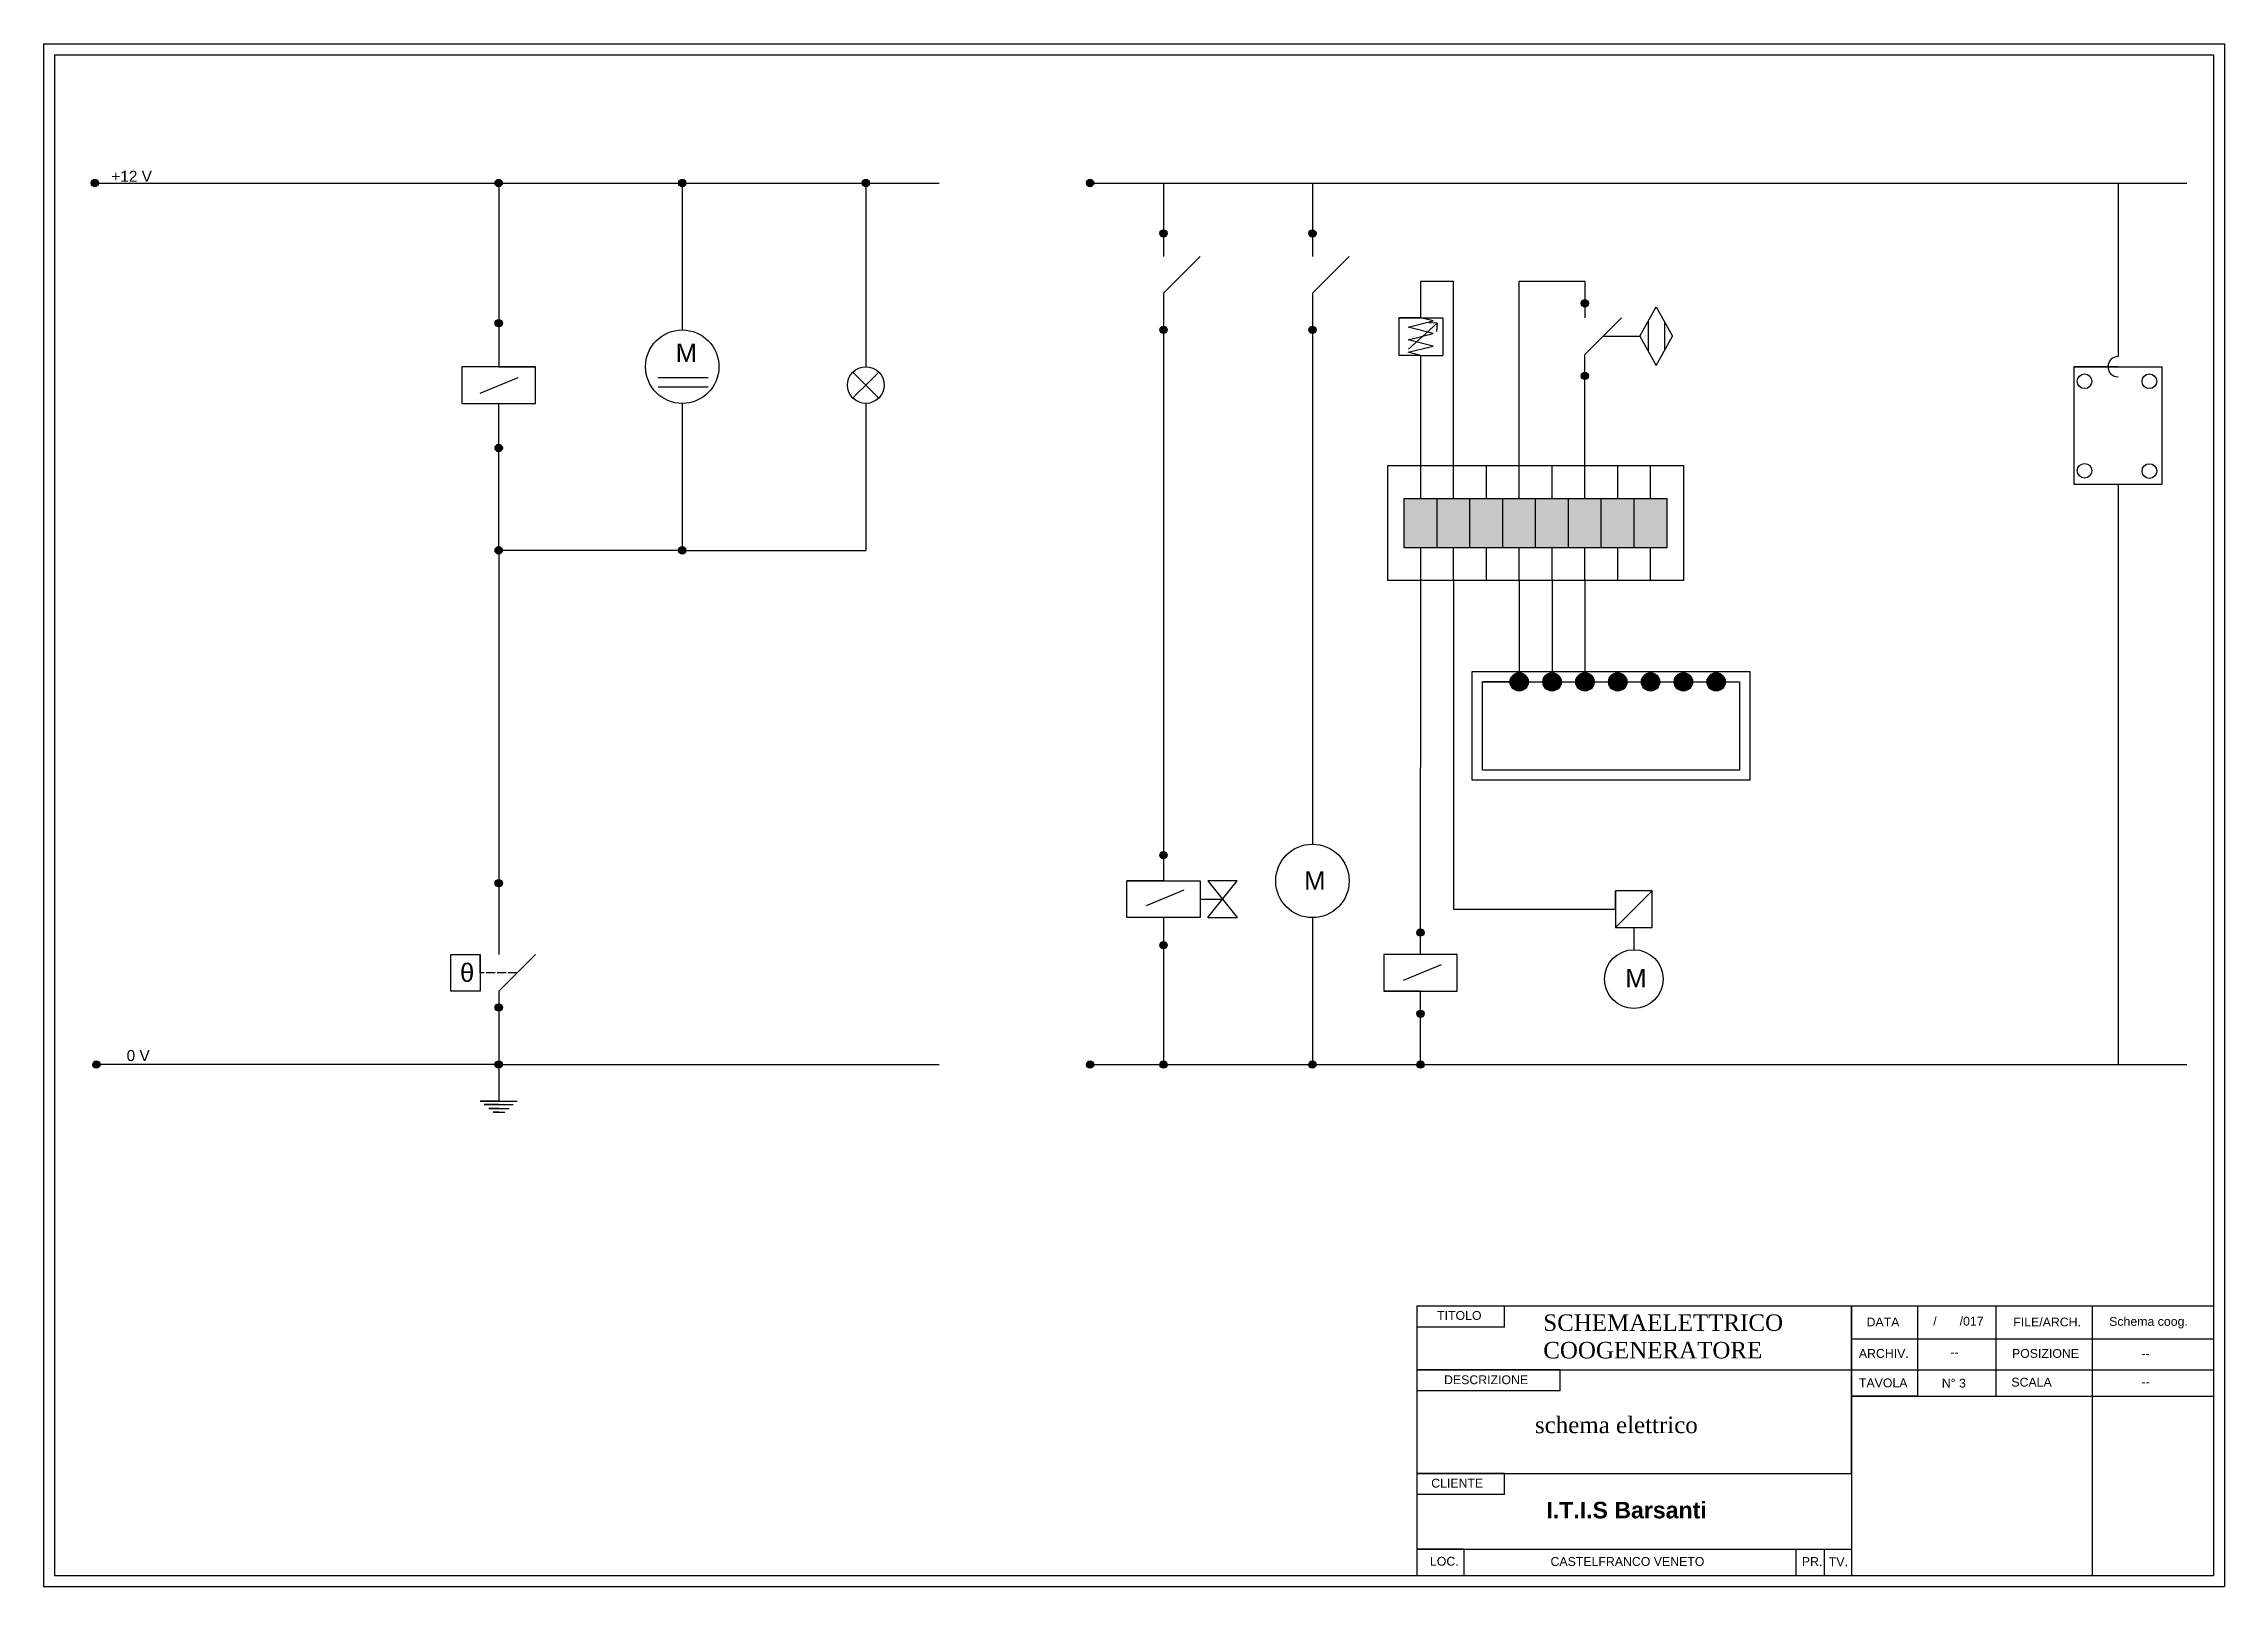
# Model space of a CAD drawing. Header units: millimetres. Extents: x 1707 to 2004, y 2249 to 2459.
import ezdxf

# ---------------------------------------------------------------- set-up
doc = ezdxf.new("R2010")
doc.units = ezdxf.units.MM
doc.header["$LTSCALE"] = 0.1
doc.linetypes.add('ACAD_ISO02W100', pattern=[15, 12, -3])
doc.layers.add('TESTO', color=7, linetype='Continuous')
doc.layers.add('TUBAZIONI', color=7, linetype='Continuous')
doc.styles.get("Standard").update_dxf_attribs({"font": 'arial.ttf'})

msp = doc.modelspace()

# ---------------------------------------------------------------- hatches: boundary and pattern name
at = {"layer": 'TESTO', "true_color": 0x000000}
h = msp.add_hatch(color=18, dxfattribs=at)
h.dxf.hatch_style = 1
h.paths.add_polyline_path([(1714.15, 2439.8, 1), (1713.15, 2439.8, 1)])
h = msp.add_hatch(color=18, dxfattribs=at)
h.dxf.hatch_style = 1
h.paths.add_polyline_path([(1768.15, 2439.8), (1769.15, 2439.8, 1)])
h.paths.add_polyline_path([(1768.65, 2439.8), (1768.15, 2439.8, 0.414214), (1768.65, 2439.3)])
h.paths.add_polyline_path([(1769.15, 2439.8), (1768.65, 2439.8), (1768.65, 2439.3, 0.414214)])
h = msp.add_hatch(color=18, dxfattribs=at)
h.dxf.hatch_style = 1
h.paths.add_polyline_path([(1793.15, 2439.8), (1794.15, 2439.8, 1)])
h.paths.add_polyline_path([(1793.65, 2439.8), (1793.15, 2439.8, 0.414214), (1793.65, 2439.3)])
h.paths.add_polyline_path([(1794.15, 2439.8), (1793.65, 2439.8), (1793.65, 2439.3, 0.414214)])
h = msp.add_hatch(color=18, dxfattribs=at)
h.dxf.hatch_style = 1
h.paths.add_polyline_path([(1818.15, 2439.8), (1819.15, 2439.8, 1)])
h.paths.add_polyline_path([(1818.65, 2439.8), (1818.15, 2439.8, 0.414214), (1818.65, 2439.3)])
h.paths.add_polyline_path([(1819.15, 2439.8), (1818.65, 2439.8), (1818.65, 2439.3, 0.414214)])
for points in [[(1848.69, 2439.8, 1), (1849.69, 2439.8, 1)], [(1931.24, 2371.9, 1), (1928.74, 2371.9, 1)], [(1935.71, 2371.9, 1), (1933.21, 2371.9, 1)], [(1848.69, 2319.8, 1), (1849.69, 2319.8, 1)]]:
    msp.add_hatch(color=18, dxfattribs=at).paths.add_polyline_path(points)
h = msp.add_hatch(color=18, dxfattribs=at)
h.paths.add_polyline_path([(1859.19, 2433.44, 0.414214), (1858.69, 2432.94, 0.414214), (1859.19, 2432.44)])
h.paths.add_polyline_path([(1859.69, 2432.94, 0.414214), (1859.19, 2433.44), (1859.19, 2432.44, 0.414214)])
h = msp.add_hatch(color=18, dxfattribs=at)
h.paths.add_polyline_path([(1879.47, 2433.44, 0.414214), (1878.97, 2432.94, 0.414214), (1879.47, 2432.44)])
h.paths.add_polyline_path([(1879.97, 2432.94, 0.414214), (1879.47, 2433.44), (1879.47, 2432.44, 0.414214)])
h = msp.add_hatch(color=18, dxfattribs=at)
h.paths.add_polyline_path([(1916.58, 2423.92, 0.414214), (1916.08, 2423.42, 0.414214), (1916.58, 2422.92)])
h.paths.add_polyline_path([(1917.08, 2423.42, 0.414214), (1916.58, 2423.92), (1916.58, 2422.92, 0.414214)])
h = msp.add_hatch(color=18, dxfattribs=at)
h.dxf.hatch_style = 1
h.paths.add_polyline_path([(1768.65, 2421.23, 0.414214), (1768.15, 2420.73, 0.414214), (1768.65, 2420.23)])
h.paths.add_polyline_path([(1768.65, 2421.23), (1768.65, 2420.23, 0.414214), (1769.15, 2420.73, 0.414214)])
h = msp.add_hatch(color=18, dxfattribs=at)
h.paths.add_polyline_path([(1859.19, 2420.32, 0.414214), (1858.69, 2419.82, 0.414214), (1859.19, 2419.32)])
h.paths.add_polyline_path([(1859.19, 2420.32), (1859.19, 2419.32, 0.414214), (1859.69, 2419.82, 0.414214)])
h = msp.add_hatch(color=18, dxfattribs=at)
h.paths.add_polyline_path([(1879.47, 2420.32, 0.414214), (1878.97, 2419.82, 0.414214), (1879.47, 2419.32)])
h.paths.add_polyline_path([(1879.97, 2419.82, 0.414214), (1879.47, 2420.32), (1879.47, 2419.32, 0.414214)])
h = msp.add_hatch(color=18, dxfattribs=at)
h.paths.add_polyline_path([(1916.58, 2414.04), (1916.58, 2413.04, 0.414214), (1917.08, 2413.54, 0.414214)])
h.paths.add_polyline_path([(1916.58, 2414.04, 0.414214), (1916.08, 2413.54, 0.414214), (1916.58, 2413.04)])
h = msp.add_hatch(color=18, dxfattribs=at)
h.dxf.hatch_style = 1
h.paths.add_polyline_path([(1769.15, 2403.73, 1), (1768.15, 2403.73, 1)])
h = msp.add_hatch(color=18, dxfattribs=at)
h.dxf.hatch_style = 1
h.paths.add_polyline_path([(1768.65, 2390.3, 0.414214), (1768.15, 2389.8, 0.414214), (1768.65, 2389.3)])
h.paths.add_polyline_path([(1768.65, 2390.3), (1768.65, 2389.8), (1769.15, 2389.8, 0.414214)])
h.paths.add_polyline_path([(1769.15, 2389.8), (1768.65, 2389.8), (1768.65, 2389.3, 0.414214)])
h = msp.add_hatch(color=18, dxfattribs=at)
h.dxf.hatch_style = 1
h.paths.add_polyline_path([(1794.15, 2389.8), (1793.65, 2389.8), (1793.15, 2389.8, 1)])
h.paths.add_polyline_path([(1793.65, 2390.3, 0.414214), (1793.15, 2389.8), (1793.65, 2389.8)])
h.paths.add_polyline_path([(1793.65, 2390.3), (1793.65, 2389.8), (1794.15, 2389.8, 0.414214)])
h = msp.add_hatch(color=18, dxfattribs=at)
h.paths.add_polyline_path([(1907.63, 2373.15, 0.414214), (1906.38, 2371.9), (1907.63, 2371.9)])
h.paths.add_polyline_path([(1907.63, 2373.15), (1907.63, 2371.9), (1908.88, 2371.9, 0.414214)])
h.paths.add_polyline_path([(1908.88, 2371.9), (1907.63, 2371.9), (1906.38, 2371.9, 1)])
h = msp.add_hatch(color=18, dxfattribs=at)
h.paths.add_polyline_path([(1912.11, 2373.15, 0.414214), (1910.86, 2371.9), (1912.11, 2371.9)])
h.paths.add_polyline_path([(1912.11, 2373.15), (1912.11, 2371.9), (1913.36, 2371.9, 0.414214)])
h.paths.add_polyline_path([(1913.36, 2371.9), (1912.11, 2371.9), (1910.86, 2371.9, 1)])
h = msp.add_hatch(color=18, dxfattribs=at)
h.paths.add_polyline_path([(1916.58, 2373.15, 0.414214), (1915.33, 2371.9), (1916.58, 2371.9)])
h.paths.add_polyline_path([(1916.58, 2373.15), (1916.58, 2371.9), (1917.83, 2371.9, 0.414214)])
h.paths.add_polyline_path([(1917.83, 2371.9), (1916.58, 2371.9), (1915.33, 2371.9, 1)])
h = msp.add_hatch(color=18, dxfattribs=at)
h.paths.add_polyline_path([(1919.8, 2371.9), (1922.3, 2371.9, 1)])
h.paths.add_polyline_path([(1922.3, 2371.9), (1919.8, 2371.9, 1)])
h = msp.add_hatch(color=18, dxfattribs=at)
h.paths.add_polyline_path([(1924.27, 2371.9), (1926.77, 2371.9, 1)])
h.paths.add_polyline_path([(1926.77, 2371.9), (1924.27, 2371.9, 1)])
h = msp.add_hatch(color=18, dxfattribs=at)
h.paths.add_polyline_path([(1859.19, 2348.81), (1859.19, 2347.81, 0.414214), (1859.69, 2348.31, 0.414214)])
h.paths.add_polyline_path([(1859.19, 2348.81, 0.414214), (1858.69, 2348.31, 0.414214), (1859.19, 2347.81)])
h = msp.add_hatch(color=18, dxfattribs=at)
h.dxf.hatch_style = 1
h.paths.add_polyline_path([(1768.65, 2345, 0.414214), (1768.15, 2344.5, 0.414214), (1768.65, 2344)])
h.paths.add_polyline_path([(1768.65, 2345), (1768.65, 2344, 0.414214), (1769.15, 2344.5, 0.414214)])
h = msp.add_hatch(color=18, dxfattribs=at)
h.paths.add_polyline_path([(1894.19, 2338.27, 0.414369), (1893.69, 2337.77, 0.414058), (1894.19, 2337.27)])
h.paths.add_polyline_path([(1894.69, 2337.77, 0.414058), (1894.19, 2338.27), (1894.19, 2337.27, 0.414369)])
h = msp.add_hatch(color=18, dxfattribs=at)
h.paths.add_polyline_path([(1859.19, 2336.55, 0.414214), (1858.69, 2336.05, 0.414214), (1859.19, 2335.55)])
h.paths.add_polyline_path([(1859.69, 2336.05, 0.414214), (1859.19, 2336.55), (1859.19, 2335.55, 0.414214)])
h = msp.add_hatch(color=18, dxfattribs=at)
h.dxf.hatch_style = 1
h.paths.add_polyline_path([(1768.65, 2328.08, 0.414214), (1768.15, 2327.58, 0.414214), (1768.65, 2327.08)])
h.paths.add_polyline_path([(1768.65, 2328.08), (1768.65, 2327.08, 0.414214), (1769.15, 2327.58, 0.414214)])
h = msp.add_hatch(color=18, dxfattribs=at)
h.paths.add_polyline_path([(1894.19, 2327.22, 0.414214), (1893.69, 2326.72, 0.414214), (1894.19, 2326.22)])
h.paths.add_polyline_path([(1894.19, 2327.22), (1894.19, 2326.22, 0.414214), (1894.69, 2326.72, 0.414214)])
h = msp.add_hatch(color=18, dxfattribs=at)
h.dxf.hatch_style = 1
h.paths.add_polyline_path([(1713.36, 2319.8, 1), (1714.36, 2319.8, 1)])
h = msp.add_hatch(color=18, dxfattribs=at)
h.dxf.hatch_style = 1
h.paths.add_polyline_path([(1768.65, 2320.3, 0.414214), (1768.15, 2319.8), (1768.65, 2319.8)])
h.paths.add_polyline_path([(1768.65, 2320.3), (1768.65, 2319.8), (1769.15, 2319.8, 0.414214)])
h.paths.add_polyline_path([(1769.15, 2319.8), (1768.65, 2319.8), (1768.65, 2319.3, 0.414214)])
h.paths.add_polyline_path([(1768.65, 2319.8), (1768.15, 2319.8, 0.414214), (1768.65, 2319.3)])
h = msp.add_hatch(color=18, dxfattribs=at)
h.paths.add_polyline_path([(1859.19, 2320.3, 0.414214), (1858.69, 2319.8), (1859.19, 2319.8)])
h.paths.add_polyline_path([(1859.19, 2320.3), (1859.19, 2319.8), (1859.69, 2319.8, 0.414214)])
h.paths.add_polyline_path([(1859.69, 2319.8), (1859.19, 2319.8), (1858.69, 2319.8, 1)])
h = msp.add_hatch(color=18, dxfattribs=at)
h.paths.add_polyline_path([(1879.47, 2320.3), (1879.47, 2319.8), (1879.97, 2319.8, 0.414214)])
h.paths.add_polyline_path([(1879.47, 2320.3, 0.414214), (1878.97, 2319.8), (1879.47, 2319.8)])
h.paths.add_polyline_path([(1879.97, 2319.8), (1879.47, 2319.8), (1878.97, 2319.8, 1)])
h = msp.add_hatch(color=18, dxfattribs=at)
h.paths.add_polyline_path([(1894.19, 2320.3, 0.414214), (1893.69, 2319.8), (1894.19, 2319.8)])
h.paths.add_polyline_path([(1894.19, 2320.3), (1894.19, 2319.8), (1894.69, 2319.8, 0.414214)])
h.paths.add_polyline_path([(1894.69, 2319.8), (1894.19, 2319.8), (1893.69, 2319.8, 1)])
at = {"layer": 'TUBAZIONI', "true_color": 0xf8d731}
h = msp.add_hatch(color=40, dxfattribs=at)
h.set_gradient(color2=(128, 128, 128), tint=1, name='INVSPHERICAL')
h.paths.add_polyline_path([(1927.76, 2396.86), (1891.98, 2396.86), (1891.98, 2390.15), (1927.76, 2390.15)])

# ---------------------------------------------------------------- linework, layer by layer
at = {"layer": 'TESTO'}
for p, q in [((1706.67, 2458.77), (2003.67, 2458.77)), ((1706.67, 2458.77), (1706.67, 2248.77)), ((1708.17, 2457.27), (1708.17, 2250.27)), ((1708.17, 2457.27), (2002.17, 2457.27)), ((2002.17, 2457.27), (2002.17, 2250.27)), ((2003.67, 2458.77), (2003.67, 2248.77)), ((1790.37, 2413.31), (1797.19, 2413.31)), ((1790.37, 2413.31), (1797.19, 2413.31)), ((1790.37, 2412.05), (1797.19, 2412.05)), ((1817.4, 2413.55), (1816.88, 2414.06)), ((1818.65, 2412.3), (1817.4, 2413.55)), ((1818.65, 2412.3), (1817.4, 2411.05)), ((1818.65, 2412.3), (1820.42, 2414.06)), ((1818.65, 2412.3), (1818.65, 2412.3)), ((1818.65, 2412.3), (1819.9, 2411.05)), ((1768.65, 2404.23), (1768.65, 2409.8)), ((1817.4, 2411.05), (1816.88, 2410.53)), ((1819.9, 2411.05), (1820.42, 2410.53)), ((1768.65, 2390.3), (1768.65, 2403.23)), ((1908.88, 2371.9), (1910.86, 2371.9)), ((1913.36, 2371.9), (1915.33, 2371.9)), ((1917.83, 2371.9), (1919.8, 2371.9)), ((1922.3, 2371.9), (1924.27, 2371.9)), ((1926.77, 2371.9), (1928.74, 2371.9)), ((1931.24, 2371.9), (1933.21, 2371.9)), ((1935.71, 2371.9), (1937.63, 2371.9)), ((1920.75, 2338.44), (1925.75, 2343.44)), ((1879.97, 2319.8), (1893.69, 2319.8)), ((1894.69, 2319.8), (1989.19, 2319.8)), ((1893.7, 2286.95), (2002.17, 2286.95)), ((1893.7, 2286.95), (1893.7, 2250.27)), ((1905.63, 2284.07), (1905.63, 2286.95)), ((1952.89, 2264.14), (1952.89, 2286.95)), ((1952.89, 2286.95), (1952.89, 2250.27)), ((1961.88, 2286.95), (1961.88, 2274.68)), ((1972.54, 2286.95), (1972.54, 2274.68)), ((1985.68, 2286.95), (1985.68, 2250.27)), ((1905.63, 2284.07), (1893.7, 2284.07)), ((1952.89, 2282.46), (2002.17, 2282.46)), ((1913.2, 2278.27), (1893.7, 2278.27)), ((1893.7, 2278.27), (2002.17, 2278.27)), ((1913.2, 2275.39), (1913.2, 2278.27)), ((1913.2, 2275.39), (1893.7, 2275.39)), ((1961.88, 2274.68), (1952.89, 2274.68)), ((1952.89, 2274.68), (2002.17, 2274.68)), ((1905.63, 2264.14), (1893.7, 2264.14)), ((1893.7, 2264.14), (1952.89, 2264.14)), ((1905.63, 2261.26), (1905.63, 2264.14)), ((1905.63, 2261.26), (1893.7, 2261.26)), ((1900.09, 2253.82), (1893.7, 2253.82)), ((1893.7, 2253.82), (1952.89, 2253.82)), ((1900.09, 2253.82), (1900.09, 2250.27)), ((1945.31, 2253.82), (1945.31, 2250.27)), ((1949.15, 2253.82), (1949.15, 2250.27)), ((1706.67, 2248.77), (2003.67, 2248.77)), ((1708.17, 2250.27), (2002.17, 2250.27))]:
    msp.add_line(p, q, dxfattribs=at)
for centre, radius in [((1713.65, 2439.8), 0.5), ((1768.65, 2439.8), 0.5), ((1793.65, 2439.8), 0.5), ((1818.65, 2439.8), 0.5), ((1849.19, 2439.8), 0.5), ((1859.19, 2432.94), 0.5), ((1879.47, 2432.94), 0.5), ((1916.58, 2423.42), 0.5), ((1768.65, 2420.73), 0.5), ((1859.19, 2419.82), 0.5), ((1879.47, 2419.82), 0.5), ((1916.58, 2413.54), 0.5), ((1984.63, 2412.82), 1), ((1993.46, 2412.82), 1), ((1768.65, 2403.73), 0.5), ((1984.63, 2400.63), 1), ((1993.46, 2400.59), 1), ((1768.65, 2389.8), 0.5), ((1793.65, 2389.8), 0.5), ((1859.19, 2348.31), 0.5), ((1894.19, 2337.77), 0.5), ((1859.19, 2336.05), 0.5), ((1894.19, 2326.72), 0.5), ((1713.86, 2319.8), 0.5), ((1849.19, 2319.8), 0.5), ((1859.19, 2319.8), 0.5), ((1879.47, 2319.8), 0.5), ((1894.19, 2319.8), 0.5)]:
    msp.add_circle(centre, radius, dxfattribs=at)
at = {"layer": 'TUBAZIONI'}
for p, q in [((1713.65, 2439.8), (1828.65, 2439.8)), ((1768.65, 2439.8), (1768.65, 2414.8)), ((1793.65, 2439.8), (1793.65, 2419.8)), ((1818.65, 2439.8), (1818.65, 2414.8)), ((1849.19, 2439.8), (1989.19, 2439.8)), ((1849.19, 2439.8), (1859.19, 2439.8)), ((1859.19, 2439.8), (1859.19, 2429.8)), ((1879.47, 2439.8), (1879.47, 2429.8)), ((1989.19, 2439.8), (1989.19, 2416.18)), ((1989.19, 2439.8), (1998.54, 2439.8)), ((1859.19, 2424.8), (1864.19, 2429.8)), ((1879.47, 2424.8), (1884.47, 2429.8)), ((1859.19, 2424.8), (1859.19, 2344.8)), ((1879.47, 2424.8), (1879.47, 2349.8)), ((1894.22, 2421.45), (1894.22, 2426.45)), ((1894.22, 2426.45), (1898.69, 2426.45)), ((1898.69, 2401.33), (1898.69, 2426.45)), ((1907.63, 2401.33), (1907.63, 2426.45)), ((1907.63, 2426.45), (1916.58, 2426.45)), ((1916.58, 2426.45), (1916.58, 2421.45)), ((1894.22, 2421.45), (1891.22, 2421.45)), ((1891.22, 2421.45), (1897.22, 2421.45)), ((1891.22, 2421.45), (1891.22, 2416.33)), ((1892.51, 2420.17), (1895.92, 2421.03)), ((1892.55, 2417.18), (1896.47, 2420.73)), ((1895.92, 2421.03), (1894.22, 2421.45)), ((1896.47, 2420.73), (1895.33, 2420.75)), ((1896.47, 2420.73), (1896.37, 2419.6)), ((1897.22, 2421.45), (1897.22, 2416.33)), ((1916.58, 2416.45), (1921.58, 2421.45)), ((1924.08, 2418.95), (1926.29, 2422.94)), ((1925.18, 2420.94), (1925.18, 2416.96)), ((1926.29, 2422.94), (1928.51, 2418.95)), ((1927.4, 2420.94), (1927.4, 2416.96)), ((1895.92, 2419.32), (1892.51, 2420.17)), ((1892.51, 2418.47), (1895.92, 2419.32)), ((1895.92, 2417.61), (1892.51, 2418.47)), ((1892.51, 2416.76), (1895.92, 2417.61)), ((1919.08, 2418.95), (1924.08, 2418.95)), ((1924.08, 2418.95), (1926.29, 2414.97)), ((1926.29, 2414.97), (1928.51, 2418.95)), ((1773.65, 2414.8), (1763.65, 2414.8)), ((1763.65, 2414.8), (1763.65, 2409.8)), ((1768.65, 2414.8), (1773.65, 2414.8)), ((1773.65, 2409.8), (1773.65, 2414.8)), ((1894.22, 2416.33), (1891.22, 2416.33)), ((1894.22, 2416.33), (1892.51, 2416.76)), ((1894.22, 2401.33), (1894.22, 2416.33)), ((1894.22, 2416.33), (1897.22, 2416.33)), ((1916.58, 2401.33), (1916.58, 2416.45)), ((1989.19, 2414.8), (1983.19, 2414.8)), ((1983.19, 2414.8), (1995.19, 2414.8)), ((1983.19, 2414.8), (1983.19, 2398.8)), ((1995.19, 2398.8), (1995.19, 2414.8)), ((1766.15, 2411.2), (1771.29, 2413.33)), ((1763.65, 2409.8), (1773.65, 2409.8)), ((1793.65, 2409.8), (1793.65, 2389.8)), ((1818.65, 2409.8), (1818.65, 2389.8)), ((1889.74, 2385.68), (1889.74, 2401.33)), ((1889.74, 2401.33), (1929.99, 2401.33)), ((1894.22, 2396.85), (1894.22, 2401.33)), ((1898.69, 2396.86), (1898.69, 2401.33)), ((1903.16, 2396.77), (1903.16, 2401.33)), ((1907.63, 2396.86), (1907.63, 2401.33)), ((1912.11, 2396.86), (1912.11, 2401.33)), ((1916.58, 2396.86), (1916.58, 2401.33)), ((1921.05, 2396.86), (1921.05, 2401.33)), ((1925.52, 2396.86), (1925.52, 2401.33)), ((1929.99, 2401.33), (1929.99, 2385.68)), ((1891.98, 2390.15), (1891.98, 2396.86)), ((1891.98, 2396.86), (1927.76, 2396.86)), ((1896.45, 2390.15), (1896.45, 2396.86)), ((1900.93, 2390.15), (1900.93, 2396.86)), ((1905.4, 2390.15), (1905.4, 2396.86)), ((1909.87, 2390.15), (1909.87, 2396.86)), ((1914.34, 2390.15), (1914.34, 2396.86)), ((1918.81, 2390.15), (1918.81, 2396.86)), ((1923.29, 2390.15), (1923.29, 2396.86)), ((1927.76, 2396.86), (1927.76, 2390.15)), ((1983.19, 2398.8), (1995.19, 2398.8)), ((1989.19, 2398.8), (1989.19, 2319.8)), ((1768.65, 2389.3), (1768.65, 2334.8)), ((1793.65, 2389.8), (1769.15, 2389.8)), ((1793.65, 2389.8), (1818.65, 2389.8)), ((1927.76, 2390.15), (1891.98, 2390.15)), ((1894.22, 2385.68), (1894.22, 2390.15)), ((1898.69, 2385.68), (1898.69, 2390.15)), ((1903.16, 2385.68), (1903.16, 2390.15)), ((1907.63, 2385.68), (1907.63, 2390.15)), ((1912.11, 2385.68), (1912.11, 2390.15)), ((1916.58, 2385.68), (1916.58, 2390.15)), ((1921.05, 2385.68), (1921.05, 2390.15)), ((1925.52, 2385.68), (1925.52, 2390.15)), ((1909.87, 2385.68), (1889.74, 2385.68)), ((1894.19, 2334.8), (1894.22, 2385.68)), ((1898.69, 2385.68), (1898.69, 2340.94)), ((1907.63, 2385.68), (1907.63, 2371.9)), ((1929.99, 2385.68), (1909.87, 2385.68)), ((1912.11, 2385.68), (1912.11, 2371.9)), ((1916.58, 2385.68), (1916.58, 2371.9)), ((1901.23, 2358.5), (1901.23, 2373.3)), ((1901.23, 2373.3), (1939.03, 2373.3)), ((1939.03, 2373.3), (1939.03, 2358.5)), ((1907.63, 2371.9), (1902.63, 2371.9)), ((1902.63, 2371.9), (1906.38, 2371.9)), ((1902.63, 2359.9), (1902.63, 2371.9)), ((1937.63, 2371.9), (1937.63, 2359.9)), ((1939.03, 2358.5), (1901.23, 2358.5)), ((1937.63, 2359.9), (1902.63, 2359.9)), ((1859.19, 2344.8), (1854.19, 2344.8)), ((1854.19, 2344.8), (1864.19, 2344.8)), ((1854.19, 2339.8), (1854.19, 2344.8)), ((1856.86, 2341.45), (1862, 2343.58)), ((1864.19, 2344.8), (1864.19, 2339.8)), ((1869.21, 2344.8), (1865.21, 2344.8)), ((1865.21, 2344.8), (1869.21, 2339.8)), ((1865.21, 2339.8), (1869.21, 2344.8)), ((1920.75, 2340.94), (1920.75, 2343.44)), ((1920.75, 2343.44), (1920.75, 2338.44)), ((1925.75, 2343.44), (1920.75, 2343.44)), ((1925.75, 2338.44), (1925.75, 2343.44)), ((1864.19, 2342.3), (1867.21, 2342.3)), ((1898.69, 2340.94), (1920.75, 2340.94)), ((1859.19, 2339.8), (1854.19, 2339.8)), ((1864.19, 2339.8), (1859.19, 2339.8)), ((1859.19, 2339.8), (1859.19, 2319.8)), ((1865.21, 2339.8), (1869.21, 2339.8)), ((1879.47, 2339.8), (1879.47, 2320.3)), ((1920.75, 2338.44), (1925.75, 2338.44)), ((1923.25, 2338.44), (1923.25, 2335.44)), ((1762.15, 2329.8), (1762.15, 2334.8)), ((1762.15, 2334.8), (1766.15, 2334.8)), ((1766.15, 2332.3), (1766.15, 2334.8)), ((1766.15, 2334.8), (1766.15, 2329.8)), ((1768.65, 2329.8), (1773.65, 2334.8)), ((1899.19, 2334.8), (1889.19, 2334.8)), ((1889.19, 2334.8), (1889.19, 2329.8)), ((1899.19, 2329.8), (1899.19, 2334.8)), ((1891.89, 2331.29), (1897.03, 2333.43)), ((1766.15, 2329.8), (1762.15, 2329.8)), ((1768.65, 2329.8), (1768.65, 2319.8)), ((1894.19, 2329.8), (1889.19, 2329.8)), ((1889.19, 2329.8), (1899.19, 2329.8)), ((1894.19, 2320.3), (1894.19, 2329.8)), ((1768.65, 2319.8), (1713.86, 2319.8)), ((1768.65, 2319.8), (1828.65, 2319.8)), ((1768.65, 2319.8), (1768.65, 2314.8)), ((1849.19, 2319.8), (1859.19, 2319.8)), ((1859.19, 2319.8), (1878.97, 2319.8)), ((1989.19, 2319.8), (1998.54, 2319.8)), ((1768.65, 2314.8), (1766.15, 2314.8)), ((1766.15, 2314.8), (1771.15, 2314.8)), ((1766.68, 2314.35), (1770.64, 2314.35)), ((1768.65, 2314.35), (1766.7, 2314.35)), ((1768.65, 2313.83), (1767.29, 2313.83)), ((1767.29, 2313.83), (1770.06, 2313.83)), ((1768.65, 2313.32), (1767.9, 2313.32)), ((1767.9, 2313.32), (1769.48, 2313.32))]:
    msp.add_line(p, q, dxfattribs=at)
at = {"layer": 'TUBAZIONI', "linetype": 'ACAD_ISO02W100'}
msp.add_line((1771.15, 2332.3), (1766.15, 2332.3), dxfattribs=at)
at = {"layer": 'TUBAZIONI'}
for centre, radius in [((1793.65, 2414.8), 5), ((1818.65, 2412.3), 2.5), ((1907.63, 2371.9), 1.25), ((1912.11, 2371.9), 1.25), ((1916.58, 2371.9), 1.25), ((1921.05, 2371.9), 1.25), ((1925.52, 2371.9), 1.25), ((1929.99, 2371.9), 1.25), ((1934.46, 2371.9), 1.25), ((1879.47, 2344.8), 5), ((1768.65, 2344.5), 0.5), ((1923.25, 2331.44), 4), ((1768.65, 2327.58), 0.5), ((1768.65, 2319.8), 0.5)]:
    msp.add_circle(centre, radius, dxfattribs=at)
msp.add_arc((1989.19, 2414.8), 1.38, 90, 270, dxfattribs=at)

# ---------------------------------------------------------------- texts
at = {"layer": 'TESTO', "attachment_point": 1}
for s, width, heights, insert, char_height in [('M', 9.9786, [0], (1792.75, 2417.94), 2.5), ('M', 9.9786, [0], (1878.35, 2346.09), 2.5), ('θ', 2.3633, [0], (1763.38, 2333.56), 2.5), ('M', 9.9786, [0], (1922.08, 2332.8), 2.5), ('TITOLO', 7.4067, [0], (1896.45, 2286.25), 1.2), ('{\\fBatang|b0|i0|c0|p18;SCHEMAELETTRICO\\PCOOGENERATORE}', 37.8825, [0], (1910.91, 2285.8), 2.25), ('DATA', 4.5514, [0], (1954.94, 2285.36), 1.2), ('\\pi-3.6,l4.8,t4.8;/^I/017', 15.3795, [0], (1962.82, 2285.48), 1.2), ('FILE/ARCH.', 7.6078, [0], (1974.92, 2285.36), 1.2), ('Schema coog.', 11.5751, [0], (1987.98, 2285.44), 1.2), ('ARCHIV.', 4.6511, [0], (1953.89, 2281.08), 1.2), ('POSIZIONE', 6.6776, [0], (1974.75, 2281.08), 1.2), ('--', 5.8798, [0], (1966.35, 2281.24), 1.2), ('--', 6.6833, [1.07], (1992.38, 2281.07), 1.2), ('DESCRIZIONE', 13.0046, [0], (1897.4, 2277.5), 1.2), ('TAVOLA ', 5.0093, [0], (1953.9, 2277.07), 1.2), ('N%%D 3', 19.7301, [0], (1965.19, 2277.04), 1.2), ('SCALA', 2.3032, [0], (1974.66, 2277.17), 1.2), ('--', 6.6833, [0], (1992.4, 2277.22), 1.2), ('{\\fBookman Old Style|b0|i0|c0|p18;schema elettrico}', 37.1561, [0], (1909.78, 2271.88), 2.25), ('CLIENTE', 6.9581, [0], (1895.65, 2263.43), 1.2), ('{\\fArial|b1|i0|c0|p34;\\H0.6x;I.T.I.S Barsanti}', 30.8355, [0], (1911.34, 2260.28), 3.75), ('{\\H0.32x;LOC.}', 3.3971, [0], (1895.48, 2252.79), 3.75), ('CASTELFRANCO VENETO', 65.676, [0], (1911.9, 2252.76), 1.2), ('PR.', 1.1973, [0], (1946.13, 2252.76), 1.2), ('TV.', 1.4344, [0], (1949.8, 2252.72), 1.2)]:
    msp.add_mtext_dynamic_manual_height_columns(s, width=width, gutter_width=12.5, heights=heights, dxfattribs=dict(at, insert=insert, char_height=char_height))
at = {"layer": 'TUBAZIONI', "char_height": 1.5, "attachment_point": 1}
for s, width, insert in [('+12 V', 7.7988, (1715.89, 2441.47)), ('0 V', 7.4048, (1717.98, 2321.78))]:
    msp.add_mtext_dynamic_manual_height_columns(s, width=width, gutter_width=12.5, heights=[0], dxfattribs=dict(at, insert=insert))

doc.saveas('drawing.dxf')
